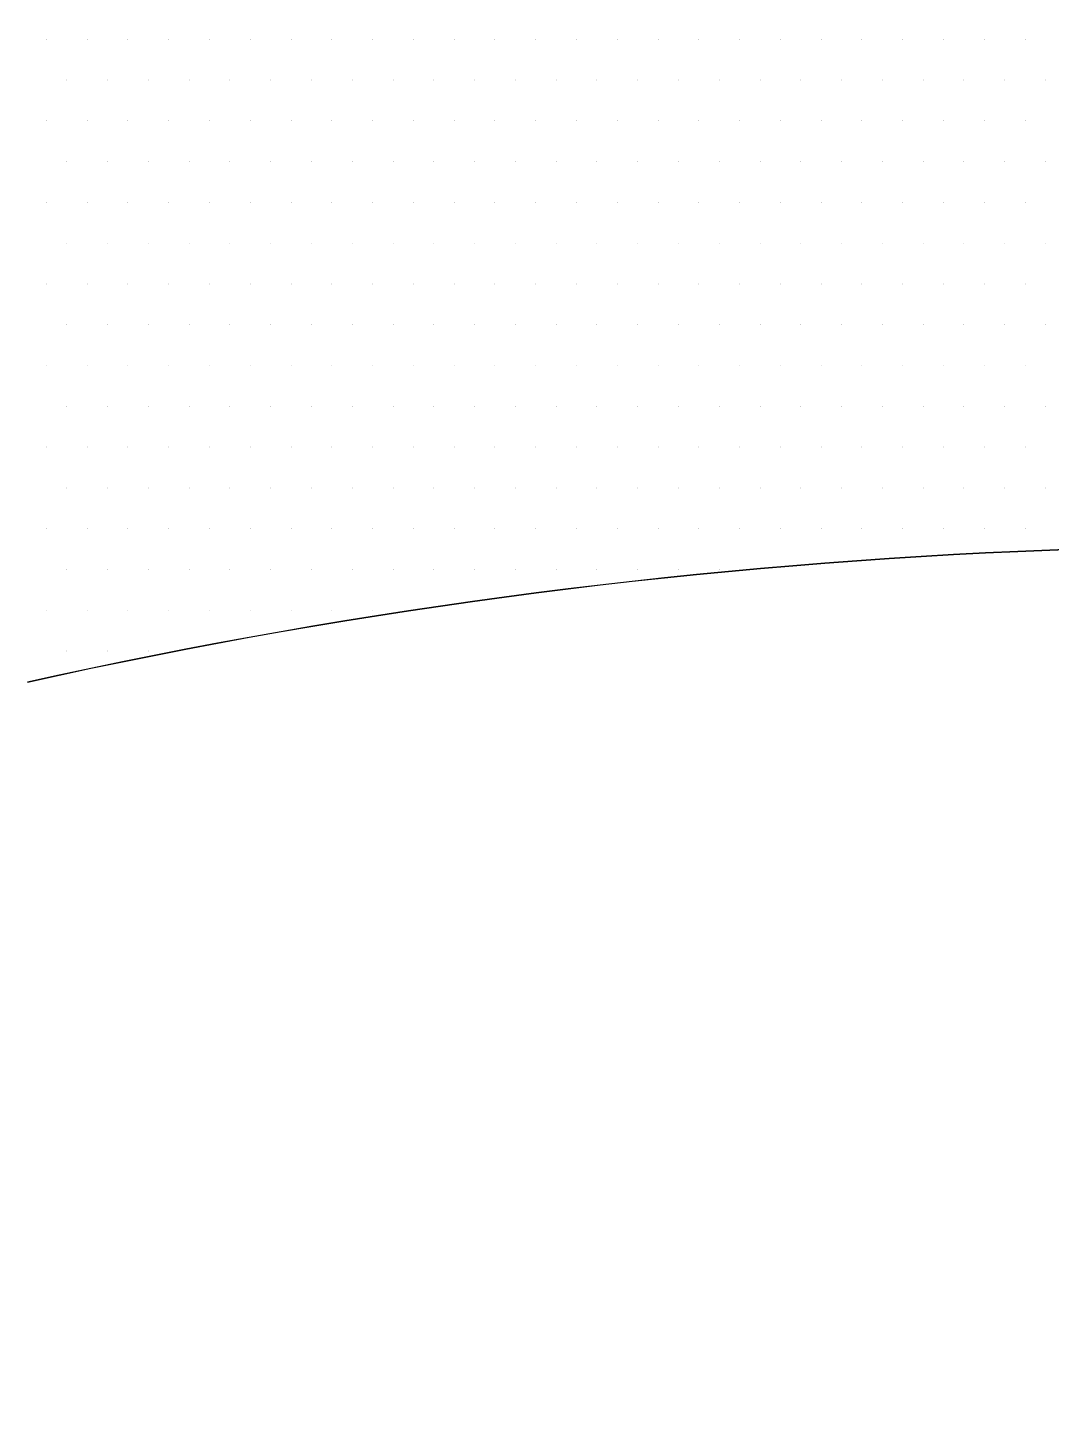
# Model space of a CAD drawing. Extents: x 820 to 5791, y 1495 to 5010.
# Drawn here: x 3488.309 to 3489.304, y 2076.328 to 2077.669 of the extents above; entities that cross this region are included whole.
import ezdxf

# ---------------------------------------------------------------- set-up
doc = ezdxf.new("R2010")
doc.units = 0
doc.header["$LTSCALE"] = 20
doc.layers.get('0').update_dxf_attribs({"linetype": 'CONTINUOUS', "lineweight": 15})
doc.layers.get('DEFPOINTS').update_dxf_attribs({"linetype": 'CONTINUOUS'})
doc.layers.add('_00_TT_PLASTER INTERIOR', color=60, linetype='CONTINUOUS', lineweight=0)
doc.layers.add('ölç', color=63, linetype='CONTINUOUS', lineweight=20)
doc.layers.add('dış ölçü', color=7, linetype='CONTINUOUS', lineweight=20, true_color=0x0d6787)
doc.styles.add('TRS', font='times.ttf', dxfattribs={"width": 0.8})
doc.dimstyles.new('dış ölçü', dxfattribs={"dimtxt": 12, "dimasz": 5, "dimexe": 5, "dimexo": 35, "dimgap": 5, "dimtad": 1, "dimdec": 0, "dimdsep": 46, "dimtxsty": 'TRS', "dimblk": 'DOT', "dimcen": 0, "dimdle": 0.1, "dimclrd": 256, "dimclre": 256, "dimclrt": 73, "dimadec": 0, "dimazin": 0, "dimtfac": 0.3, "dimtdec": 0, "dimtix": 1, "dimtmove": 2, "dimatfit": 3, "dimldrblk": 'DOT', "dimfxl": 1, "dimfxlon": 1, "dimtolj": 1, "dimarcsym": 0})

# ---------------------------------------------------------------- blocks, each defined once
blk = doc.blocks.new('_Dot')
at = {"layer": 'ölç', "color": 0, "lineweight": -2}
blk.add_line((-0.5, 0), (-1, 0), dxfattribs=at)
at = {"layer": 'ölç', "color": 0, "const_width": 0.5}
blk.add_lwpolyline([(-0.25, 0, 1), (0.25, 0, 1)], format="xyb", close=True, dxfattribs=at)
blk = doc.blocks.new('*D178')
at = {"layer": 'DEFPOINTS', "color": 0, "transparency": 16777216}
for p in [(3678.3798, 2110.7498), (3478.3798, 2110.0445), (3678.3798, 1809.2783)]:
    blk.add_point(p, dxfattribs=at)
at = {"layer": 'dış ölçü', "lineweight": -2, "transparency": 16777216}
for p, q in [((3478.3798, 1810.2783), (3478.3798, 1804.2783)), ((3678.3798, 1810.2783), (3678.3798, 1804.2783)), ((3483.3798, 1809.2783), (3673.3798, 1809.2783))]:
    blk.add_line(p, q, dxfattribs=at)
at = {"layer": 'dış ölçü', "lineweight": -2, "transparency": 16777216, "xscale": 5, "yscale": 5, "zscale": 5, "rotation": 180}
blk.add_blockref('_Dot', (3478.3798, 1809.2783), dxfattribs=at)
at = {"layer": 'dış ölçü', "lineweight": -2, "transparency": 16777216, "xscale": 5, "yscale": 5, "zscale": 5}
blk.add_blockref('_Dot', (3678.3798, 1809.2783), dxfattribs=at)
at = {"layer": 'dış ölçü', "color": 73, "transparency": 16777216, "insert": (3578.3798, 1820.3821), "char_height": 12, "attachment_point": 5, "style": 'TRS'}
blk.add_mtext('\\A1;200', dxfattribs=at)
blk = doc.blocks.new('*D180')
at = {"layer": 'DEFPOINTS', "color": 0, "transparency": 16777216}
for p in [(3700.9717, 2100.0445), (2054.2879, 2083.4408), (3700.9717, 1729.2783)]:
    blk.add_point(p, dxfattribs=at)
at = {"layer": 'dış ölçü', "lineweight": -2, "transparency": 16777216}
for p, q in [((2054.2879, 1730.2783), (2054.2879, 1724.2783)), ((3700.9717, 1730.2783), (3700.9717, 1724.2783)), ((2059.2879, 1729.2783), (3695.9717, 1729.2783))]:
    blk.add_line(p, q, dxfattribs=at)
at = {"layer": 'dış ölçü', "lineweight": -2, "transparency": 16777216, "xscale": 5, "yscale": 5, "zscale": 5, "rotation": 180}
blk.add_blockref('_Dot', (2054.2879, 1729.2783), dxfattribs=at)
at = {"layer": 'dış ölçü', "lineweight": -2, "transparency": 16777216, "xscale": 5, "yscale": 5, "zscale": 5}
blk.add_blockref('_Dot', (3700.9717, 1729.2783), dxfattribs=at)
at = {"layer": 'dış ölçü', "color": 73, "transparency": 16777216, "insert": (2877.6298, 1740.3994), "char_height": 12, "attachment_point": 5, "style": 'TRS'}
blk.add_mtext('\\A1;1647', dxfattribs=at)
blk = doc.blocks.new('HGJFG')
at = {"color": 9}
for p, q in [((-1676.2594, -3292.6927), (-1676.2594, -3292.6927)), ((-1676.2594, -3292.6929), (-1676.2594, -3292.6929)), ((-1676.2198, -3292.6927), (-1676.2198, -3292.6927)), ((-1676.2198, -3292.6929), (-1676.2198, -3292.6929)), ((-1676.1801, -3292.6927), (-1676.1801, -3292.6927)), ((-1676.1801, -3292.6929), (-1676.1801, -3292.6929)), ((-1676.1404, -3292.6927), (-1676.1404, -3292.6927)), ((-1676.1404, -3292.6929), (-1676.1404, -3292.6929)), ((-1676.1007, -3292.6927), (-1676.1007, -3292.6927)), ((-1676.1007, -3292.6929), (-1676.1007, -3292.6929)), ((-1676.061, -3292.6927), (-1676.061, -3292.6927)), ((-1676.061, -3292.6929), (-1676.061, -3292.6929)), ((-1676.0213, -3292.6927), (-1676.0213, -3292.6927)), ((-1676.0213, -3292.6929), (-1676.0213, -3292.6929)), ((-1675.9816, -3292.6927), (-1675.9816, -3292.6927)), ((-1675.9816, -3292.6929), (-1675.9816, -3292.6929)), ((-1675.9419, -3292.6927), (-1675.9419, -3292.6927)), ((-1675.9419, -3292.6929), (-1675.9419, -3292.6929)), ((-1675.9023, -3292.6927), (-1675.9023, -3292.6927)), ((-1675.9023, -3292.6929), (-1675.9023, -3292.6929)), ((-1675.8626, -3292.6927), (-1675.8626, -3292.6927)), ((-1675.8626, -3292.6929), (-1675.8626, -3292.6929)), ((-1675.8229, -3292.6927), (-1675.8229, -3292.6927)), ((-1675.8229, -3292.6929), (-1675.8229, -3292.6929)), ((-1675.7832, -3292.6927), (-1675.7832, -3292.6927)), ((-1675.7832, -3292.6929), (-1675.7832, -3292.6929)), ((-1675.7435, -3292.6927), (-1675.7435, -3292.6927)), ((-1675.7435, -3292.6929), (-1675.7435, -3292.6929)), ((-1675.7038, -3292.6927), (-1675.7038, -3292.6927)), ((-1675.7038, -3292.6929), (-1675.7038, -3292.6929)), ((-1675.6641, -3292.6927), (-1675.6641, -3292.6927)), ((-1675.6641, -3292.6929), (-1675.6641, -3292.6929)), ((-1675.6244, -3292.6927), (-1675.6244, -3292.6927)), ((-1675.6244, -3292.6929), (-1675.6244, -3292.6929)), ((-1675.5848, -3292.6927), (-1675.5848, -3292.6927)), ((-1675.5848, -3292.6929), (-1675.5848, -3292.6929)), ((-1675.5451, -3292.6927), (-1675.5451, -3292.6927)), ((-1675.5451, -3292.6929), (-1675.5451, -3292.6929)), ((-1675.5054, -3292.6927), (-1675.5054, -3292.6927)), ((-1675.5054, -3292.6929), (-1675.5054, -3292.6929)), ((-1675.4657, -3292.6927), (-1675.4657, -3292.6927)), ((-1675.4657, -3292.6929), (-1675.4657, -3292.6929)), ((-1675.426, -3292.6927), (-1675.426, -3292.6927)), ((-1675.426, -3292.6929), (-1675.426, -3292.6929)), ((-1675.3863, -3292.6927), (-1675.3863, -3292.6927)), ((-1675.3863, -3292.6929), (-1675.3863, -3292.6929)), ((-1675.3466, -3292.6927), (-1675.3466, -3292.6927)), ((-1675.3466, -3292.6929), (-1675.3466, -3292.6929)), ((-1675.3069, -3292.6927), (-1675.3069, -3292.6927)), ((-1675.3069, -3292.6929), (-1675.3069, -3292.6929)), ((-1676.2396, -3292.7324), (-1676.2396, -3292.7324)), ((-1676.2396, -3292.7326), (-1676.2396, -3292.7326)), ((-1676.1999, -3292.7324), (-1676.1999, -3292.7324)), ((-1676.1999, -3292.7326), (-1676.1999, -3292.7326)), ((-1676.1602, -3292.7324), (-1676.1602, -3292.7324)), ((-1676.1602, -3292.7326), (-1676.1602, -3292.7326)), ((-1676.1205, -3292.7324), (-1676.1205, -3292.7324)), ((-1676.1205, -3292.7326), (-1676.1205, -3292.7326)), ((-1676.0809, -3292.7324), (-1676.0809, -3292.7324)), ((-1676.0809, -3292.7326), (-1676.0809, -3292.7326)), ((-1676.0412, -3292.7324), (-1676.0412, -3292.7324)), ((-1676.0412, -3292.7326), (-1676.0412, -3292.7326)), ((-1676.0015, -3292.7324), (-1676.0015, -3292.7324)), ((-1676.0015, -3292.7326), (-1676.0015, -3292.7326)), ((-1675.9618, -3292.7324), (-1675.9618, -3292.7324)), ((-1675.9618, -3292.7326), (-1675.9618, -3292.7326)), ((-1675.9221, -3292.7324), (-1675.9221, -3292.7324)), ((-1675.9221, -3292.7326), (-1675.9221, -3292.7326)), ((-1675.8824, -3292.7324), (-1675.8824, -3292.7324)), ((-1675.8824, -3292.7326), (-1675.8824, -3292.7326)), ((-1675.8427, -3292.7324), (-1675.8427, -3292.7324)), ((-1675.8427, -3292.7326), (-1675.8427, -3292.7326)), ((-1675.803, -3292.7324), (-1675.803, -3292.7324)), ((-1675.803, -3292.7326), (-1675.803, -3292.7326)), ((-1675.7634, -3292.7324), (-1675.7634, -3292.7324)), ((-1675.7634, -3292.7326), (-1675.7634, -3292.7326)), ((-1675.7237, -3292.7324), (-1675.7237, -3292.7324)), ((-1675.7237, -3292.7326), (-1675.7237, -3292.7326)), ((-1675.684, -3292.7324), (-1675.684, -3292.7324)), ((-1675.684, -3292.7326), (-1675.684, -3292.7326)), ((-1675.6443, -3292.7324), (-1675.6443, -3292.7324)), ((-1675.6443, -3292.7326), (-1675.6443, -3292.7326)), ((-1675.6046, -3292.7324), (-1675.6046, -3292.7324)), ((-1675.6046, -3292.7326), (-1675.6046, -3292.7326)), ((-1675.5649, -3292.7324), (-1675.5649, -3292.7324)), ((-1675.5649, -3292.7326), (-1675.5649, -3292.7326)), ((-1675.5252, -3292.7324), (-1675.5252, -3292.7324)), ((-1675.5252, -3292.7326), (-1675.5252, -3292.7326)), ((-1675.4855, -3292.7324), (-1675.4855, -3292.7324)), ((-1675.4855, -3292.7326), (-1675.4855, -3292.7326)), ((-1675.4459, -3292.7324), (-1675.4459, -3292.7324)), ((-1675.4459, -3292.7326), (-1675.4459, -3292.7326)), ((-1675.4062, -3292.7324), (-1675.4062, -3292.7324)), ((-1675.4062, -3292.7326), (-1675.4062, -3292.7326)), ((-1675.3665, -3292.7324), (-1675.3665, -3292.7324)), ((-1675.3665, -3292.7326), (-1675.3665, -3292.7326)), ((-1675.3268, -3292.7324), (-1675.3268, -3292.7324)), ((-1675.3268, -3292.7326), (-1675.3268, -3292.7326)), ((-1675.2871, -3292.7324), (-1675.2871, -3292.7324)), ((-1675.2871, -3292.7326), (-1675.2871, -3292.7326)), ((-1676.2594, -3292.772), (-1676.2594, -3292.772)), ((-1676.2594, -3292.7723), (-1676.2594, -3292.7723)), ((-1676.2198, -3292.772), (-1676.2198, -3292.772)), ((-1676.2198, -3292.7723), (-1676.2198, -3292.7723)), ((-1676.1801, -3292.772), (-1676.1801, -3292.772)), ((-1676.1801, -3292.7723), (-1676.1801, -3292.7723)), ((-1676.1404, -3292.772), (-1676.1404, -3292.772)), ((-1676.1404, -3292.7723), (-1676.1404, -3292.7723)), ((-1676.1007, -3292.772), (-1676.1007, -3292.772)), ((-1676.1007, -3292.7723), (-1676.1007, -3292.7723)), ((-1676.061, -3292.772), (-1676.061, -3292.772)), ((-1676.061, -3292.7723), (-1676.061, -3292.7723)), ((-1676.0213, -3292.772), (-1676.0213, -3292.772)), ((-1676.0213, -3292.7723), (-1676.0213, -3292.7723)), ((-1675.9816, -3292.772), (-1675.9816, -3292.772)), ((-1675.9816, -3292.7723), (-1675.9816, -3292.7723)), ((-1675.9419, -3292.772), (-1675.9419, -3292.772)), ((-1675.9419, -3292.7723), (-1675.9419, -3292.7723)), ((-1675.9023, -3292.772), (-1675.9023, -3292.772)), ((-1675.9023, -3292.7723), (-1675.9023, -3292.7723)), ((-1675.8626, -3292.772), (-1675.8626, -3292.772)), ((-1675.8626, -3292.7723), (-1675.8626, -3292.7723)), ((-1675.8229, -3292.772), (-1675.8229, -3292.772)), ((-1675.8229, -3292.7723), (-1675.8229, -3292.7723)), ((-1675.7832, -3292.772), (-1675.7832, -3292.772)), ((-1675.7832, -3292.7723), (-1675.7832, -3292.7723)), ((-1675.7435, -3292.772), (-1675.7435, -3292.772)), ((-1675.7435, -3292.7723), (-1675.7435, -3292.7723)), ((-1675.7038, -3292.772), (-1675.7038, -3292.772)), ((-1675.7038, -3292.7723), (-1675.7038, -3292.7723)), ((-1675.6641, -3292.772), (-1675.6641, -3292.772)), ((-1675.6641, -3292.7723), (-1675.6641, -3292.7723)), ((-1675.6244, -3292.772), (-1675.6244, -3292.772)), ((-1675.6244, -3292.7723), (-1675.6244, -3292.7723)), ((-1675.5848, -3292.772), (-1675.5848, -3292.772)), ((-1675.5848, -3292.7723), (-1675.5848, -3292.7723)), ((-1675.5451, -3292.772), (-1675.5451, -3292.772)), ((-1675.5451, -3292.7723), (-1675.5451, -3292.7723)), ((-1675.5054, -3292.772), (-1675.5054, -3292.772)), ((-1675.5054, -3292.7723), (-1675.5054, -3292.7723)), ((-1675.4657, -3292.772), (-1675.4657, -3292.772)), ((-1675.4657, -3292.7723), (-1675.4657, -3292.7723)), ((-1675.426, -3292.772), (-1675.426, -3292.772)), ((-1675.426, -3292.7723), (-1675.426, -3292.7723)), ((-1675.3863, -3292.772), (-1675.3863, -3292.772)), ((-1675.3863, -3292.7723), (-1675.3863, -3292.7723)), ((-1675.3466, -3292.772), (-1675.3466, -3292.772)), ((-1675.3466, -3292.7723), (-1675.3466, -3292.7723)), ((-1675.3069, -3292.772), (-1675.3069, -3292.772)), ((-1675.3069, -3292.7723), (-1675.3069, -3292.7723)), ((-1676.2396, -3292.8117), (-1676.2396, -3292.8117)), ((-1676.2396, -3292.812), (-1676.2396, -3292.812)), ((-1676.1999, -3292.8117), (-1676.1999, -3292.8117)), ((-1676.1999, -3292.812), (-1676.1999, -3292.812)), ((-1676.1602, -3292.8117), (-1676.1602, -3292.8117)), ((-1676.1602, -3292.812), (-1676.1602, -3292.812)), ((-1676.1205, -3292.8117), (-1676.1205, -3292.8117)), ((-1676.1205, -3292.812), (-1676.1205, -3292.812)), ((-1676.0809, -3292.8117), (-1676.0809, -3292.8117)), ((-1676.0809, -3292.812), (-1676.0809, -3292.812)), ((-1676.0412, -3292.8117), (-1676.0412, -3292.8117)), ((-1676.0412, -3292.812), (-1676.0412, -3292.812)), ((-1676.0015, -3292.8117), (-1676.0015, -3292.8117)), ((-1676.0015, -3292.812), (-1676.0015, -3292.812)), ((-1675.9618, -3292.8117), (-1675.9618, -3292.8117)), ((-1675.9618, -3292.812), (-1675.9618, -3292.812)), ((-1675.9221, -3292.8117), (-1675.9221, -3292.8117)), ((-1675.9221, -3292.812), (-1675.9221, -3292.812)), ((-1675.8824, -3292.8117), (-1675.8824, -3292.8117)), ((-1675.8824, -3292.812), (-1675.8824, -3292.812)), ((-1675.8427, -3292.8117), (-1675.8427, -3292.8117)), ((-1675.8427, -3292.812), (-1675.8427, -3292.812)), ((-1675.803, -3292.8117), (-1675.803, -3292.8117)), ((-1675.803, -3292.812), (-1675.803, -3292.812)), ((-1675.7634, -3292.8117), (-1675.7634, -3292.8117)), ((-1675.7634, -3292.812), (-1675.7634, -3292.812)), ((-1675.7237, -3292.8117), (-1675.7237, -3292.8117)), ((-1675.7237, -3292.812), (-1675.7237, -3292.812)), ((-1675.684, -3292.8117), (-1675.684, -3292.8117)), ((-1675.684, -3292.812), (-1675.684, -3292.812)), ((-1675.6443, -3292.8117), (-1675.6443, -3292.8117)), ((-1675.6443, -3292.812), (-1675.6443, -3292.812)), ((-1675.6046, -3292.8117), (-1675.6046, -3292.8117)), ((-1675.6046, -3292.812), (-1675.6046, -3292.812)), ((-1675.5649, -3292.8117), (-1675.5649, -3292.8117)), ((-1675.5649, -3292.812), (-1675.5649, -3292.812)), ((-1675.5252, -3292.8117), (-1675.5252, -3292.8117)), ((-1675.5252, -3292.812), (-1675.5252, -3292.812)), ((-1675.4855, -3292.8117), (-1675.4855, -3292.8117)), ((-1675.4855, -3292.812), (-1675.4855, -3292.812)), ((-1675.4459, -3292.8117), (-1675.4459, -3292.8117)), ((-1675.4459, -3292.812), (-1675.4459, -3292.812)), ((-1675.4062, -3292.8117), (-1675.4062, -3292.8117)), ((-1675.4062, -3292.812), (-1675.4062, -3292.812)), ((-1675.3665, -3292.8117), (-1675.3665, -3292.8117)), ((-1675.3665, -3292.812), (-1675.3665, -3292.812)), ((-1675.3268, -3292.8117), (-1675.3268, -3292.8117)), ((-1675.3268, -3292.812), (-1675.3268, -3292.812)), ((-1675.2871, -3292.8117), (-1675.2871, -3292.8117)), ((-1675.2871, -3292.812), (-1675.2871, -3292.812)), ((-1676.2594, -3292.8514), (-1676.2594, -3292.8514)), ((-1676.2594, -3292.8516), (-1676.2594, -3292.8516)), ((-1676.2198, -3292.8514), (-1676.2198, -3292.8514)), ((-1676.2198, -3292.8516), (-1676.2198, -3292.8516)), ((-1676.1801, -3292.8514), (-1676.1801, -3292.8514)), ((-1676.1801, -3292.8516), (-1676.1801, -3292.8516)), ((-1676.1404, -3292.8514), (-1676.1404, -3292.8514)), ((-1676.1404, -3292.8516), (-1676.1404, -3292.8516)), ((-1676.1007, -3292.8514), (-1676.1007, -3292.8514)), ((-1676.1007, -3292.8516), (-1676.1007, -3292.8516)), ((-1676.061, -3292.8514), (-1676.061, -3292.8514)), ((-1676.061, -3292.8516), (-1676.061, -3292.8516)), ((-1676.0213, -3292.8514), (-1676.0213, -3292.8514)), ((-1676.0213, -3292.8516), (-1676.0213, -3292.8516)), ((-1675.9816, -3292.8514), (-1675.9816, -3292.8514)), ((-1675.9816, -3292.8516), (-1675.9816, -3292.8516)), ((-1675.9419, -3292.8514), (-1675.9419, -3292.8514)), ((-1675.9419, -3292.8516), (-1675.9419, -3292.8516)), ((-1675.9023, -3292.8514), (-1675.9023, -3292.8514)), ((-1675.9023, -3292.8516), (-1675.9023, -3292.8516)), ((-1675.8626, -3292.8514), (-1675.8626, -3292.8514)), ((-1675.8626, -3292.8516), (-1675.8626, -3292.8516)), ((-1675.8229, -3292.8514), (-1675.8229, -3292.8514)), ((-1675.8229, -3292.8516), (-1675.8229, -3292.8516)), ((-1675.7832, -3292.8514), (-1675.7832, -3292.8514)), ((-1675.7832, -3292.8516), (-1675.7832, -3292.8516)), ((-1675.7435, -3292.8514), (-1675.7435, -3292.8514)), ((-1675.7435, -3292.8516), (-1675.7435, -3292.8516)), ((-1675.7038, -3292.8514), (-1675.7038, -3292.8514)), ((-1675.7038, -3292.8516), (-1675.7038, -3292.8516)), ((-1675.6641, -3292.8514), (-1675.6641, -3292.8514)), ((-1675.6641, -3292.8516), (-1675.6641, -3292.8516)), ((-1675.6244, -3292.8514), (-1675.6244, -3292.8514)), ((-1675.6244, -3292.8516), (-1675.6244, -3292.8516)), ((-1675.5848, -3292.8514), (-1675.5848, -3292.8514)), ((-1675.5848, -3292.8516), (-1675.5848, -3292.8516)), ((-1675.5451, -3292.8514), (-1675.5451, -3292.8514)), ((-1675.5451, -3292.8516), (-1675.5451, -3292.8516)), ((-1675.5054, -3292.8514), (-1675.5054, -3292.8514)), ((-1675.5054, -3292.8516), (-1675.5054, -3292.8516)), ((-1675.4657, -3292.8514), (-1675.4657, -3292.8514)), ((-1675.4657, -3292.8516), (-1675.4657, -3292.8516)), ((-1675.426, -3292.8514), (-1675.426, -3292.8514)), ((-1675.426, -3292.8516), (-1675.426, -3292.8516)), ((-1675.3863, -3292.8514), (-1675.3863, -3292.8514)), ((-1675.3863, -3292.8516), (-1675.3863, -3292.8516)), ((-1675.3466, -3292.8514), (-1675.3466, -3292.8514)), ((-1675.3466, -3292.8516), (-1675.3466, -3292.8516)), ((-1675.3069, -3292.8514), (-1675.3069, -3292.8514)), ((-1675.3069, -3292.8516), (-1675.3069, -3292.8516)), ((-1676.2396, -3292.8911), (-1676.2396, -3292.8911)), ((-1676.2396, -3292.8913), (-1676.2396, -3292.8913)), ((-1676.1999, -3292.8911), (-1676.1999, -3292.8911)), ((-1676.1999, -3292.8913), (-1676.1999, -3292.8913)), ((-1676.1602, -3292.8911), (-1676.1602, -3292.8911)), ((-1676.1602, -3292.8913), (-1676.1602, -3292.8913)), ((-1676.1205, -3292.8911), (-1676.1205, -3292.8911)), ((-1676.1205, -3292.8913), (-1676.1205, -3292.8913)), ((-1676.0809, -3292.8911), (-1676.0809, -3292.8911)), ((-1676.0809, -3292.8913), (-1676.0809, -3292.8913)), ((-1676.0412, -3292.8911), (-1676.0412, -3292.8911)), ((-1676.0412, -3292.8913), (-1676.0412, -3292.8913)), ((-1676.0015, -3292.8911), (-1676.0015, -3292.8911)), ((-1676.0015, -3292.8913), (-1676.0015, -3292.8913)), ((-1675.9618, -3292.8911), (-1675.9618, -3292.8911)), ((-1675.9618, -3292.8913), (-1675.9618, -3292.8913)), ((-1675.9221, -3292.8911), (-1675.9221, -3292.8911)), ((-1675.9221, -3292.8913), (-1675.9221, -3292.8913)), ((-1675.8824, -3292.8911), (-1675.8824, -3292.8911)), ((-1675.8824, -3292.8913), (-1675.8824, -3292.8913)), ((-1675.8427, -3292.8911), (-1675.8427, -3292.8911)), ((-1675.8427, -3292.8913), (-1675.8427, -3292.8913)), ((-1675.803, -3292.8911), (-1675.803, -3292.8911)), ((-1675.803, -3292.8913), (-1675.803, -3292.8913)), ((-1675.7634, -3292.8911), (-1675.7634, -3292.8911)), ((-1675.7634, -3292.8913), (-1675.7634, -3292.8913)), ((-1675.7237, -3292.8911), (-1675.7237, -3292.8911)), ((-1675.7237, -3292.8913), (-1675.7237, -3292.8913)), ((-1675.684, -3292.8911), (-1675.684, -3292.8911)), ((-1675.684, -3292.8913), (-1675.684, -3292.8913)), ((-1675.6443, -3292.8911), (-1675.6443, -3292.8911)), ((-1675.6443, -3292.8913), (-1675.6443, -3292.8913)), ((-1675.6046, -3292.8911), (-1675.6046, -3292.8911)), ((-1675.6046, -3292.8913), (-1675.6046, -3292.8913)), ((-1675.5649, -3292.8911), (-1675.5649, -3292.8911)), ((-1675.5649, -3292.8913), (-1675.5649, -3292.8913)), ((-1675.5252, -3292.8911), (-1675.5252, -3292.8911)), ((-1675.5252, -3292.8913), (-1675.5252, -3292.8913)), ((-1675.4855, -3292.8911), (-1675.4855, -3292.8911)), ((-1675.4855, -3292.8913), (-1675.4855, -3292.8913)), ((-1675.4459, -3292.8911), (-1675.4459, -3292.8911)), ((-1675.4459, -3292.8913), (-1675.4459, -3292.8913)), ((-1675.4062, -3292.8911), (-1675.4062, -3292.8911)), ((-1675.4062, -3292.8913), (-1675.4062, -3292.8913)), ((-1675.3665, -3292.8911), (-1675.3665, -3292.8911)), ((-1675.3665, -3292.8913), (-1675.3665, -3292.8913)), ((-1675.3268, -3292.8911), (-1675.3268, -3292.8911)), ((-1675.3268, -3292.8913), (-1675.3268, -3292.8913)), ((-1675.2871, -3292.8911), (-1675.2871, -3292.8911)), ((-1675.2871, -3292.8913), (-1675.2871, -3292.8913)), ((-1676.2594, -3292.9308), (-1676.2594, -3292.9308)), ((-1676.2594, -3292.931), (-1676.2594, -3292.931)), ((-1676.2198, -3292.9308), (-1676.2198, -3292.9308)), ((-1676.2198, -3292.931), (-1676.2198, -3292.931)), ((-1676.1801, -3292.9308), (-1676.1801, -3292.9308)), ((-1676.1801, -3292.931), (-1676.1801, -3292.931)), ((-1676.1404, -3292.9308), (-1676.1404, -3292.9308)), ((-1676.1404, -3292.931), (-1676.1404, -3292.931)), ((-1676.1007, -3292.9308), (-1676.1007, -3292.9308)), ((-1676.1007, -3292.931), (-1676.1007, -3292.931)), ((-1676.061, -3292.9308), (-1676.061, -3292.9308)), ((-1676.061, -3292.931), (-1676.061, -3292.931)), ((-1676.0213, -3292.9308), (-1676.0213, -3292.9308)), ((-1676.0213, -3292.931), (-1676.0213, -3292.931)), ((-1675.9816, -3292.9308), (-1675.9816, -3292.9308)), ((-1675.9816, -3292.931), (-1675.9816, -3292.931)), ((-1675.9419, -3292.9308), (-1675.9419, -3292.9308)), ((-1675.9419, -3292.931), (-1675.9419, -3292.931)), ((-1675.9023, -3292.9308), (-1675.9023, -3292.9308)), ((-1675.9023, -3292.931), (-1675.9023, -3292.931)), ((-1675.8626, -3292.9308), (-1675.8626, -3292.9308)), ((-1675.8626, -3292.931), (-1675.8626, -3292.931)), ((-1675.8229, -3292.9308), (-1675.8229, -3292.9308)), ((-1675.8229, -3292.931), (-1675.8229, -3292.931)), ((-1675.7832, -3292.9308), (-1675.7832, -3292.9308)), ((-1675.7832, -3292.931), (-1675.7832, -3292.931)), ((-1675.7435, -3292.9308), (-1675.7435, -3292.9308)), ((-1675.7435, -3292.931), (-1675.7435, -3292.931)), ((-1675.7038, -3292.9308), (-1675.7038, -3292.9308)), ((-1675.7038, -3292.931), (-1675.7038, -3292.931)), ((-1675.6641, -3292.9308), (-1675.6641, -3292.9308)), ((-1675.6641, -3292.931), (-1675.6641, -3292.931)), ((-1675.6244, -3292.9308), (-1675.6244, -3292.9308)), ((-1675.6244, -3292.931), (-1675.6244, -3292.931)), ((-1675.5848, -3292.9308), (-1675.5848, -3292.9308)), ((-1675.5848, -3292.931), (-1675.5848, -3292.931)), ((-1675.5451, -3292.9308), (-1675.5451, -3292.9308)), ((-1675.5451, -3292.931), (-1675.5451, -3292.931)), ((-1675.5054, -3292.9308), (-1675.5054, -3292.9308)), ((-1675.5054, -3292.931), (-1675.5054, -3292.931)), ((-1675.4657, -3292.9308), (-1675.4657, -3292.9308)), ((-1675.4657, -3292.931), (-1675.4657, -3292.931)), ((-1675.426, -3292.9308), (-1675.426, -3292.9308)), ((-1675.426, -3292.931), (-1675.426, -3292.931)), ((-1675.3863, -3292.9308), (-1675.3863, -3292.9308)), ((-1675.3863, -3292.931), (-1675.3863, -3292.931)), ((-1675.3466, -3292.9308), (-1675.3466, -3292.9308)), ((-1675.3466, -3292.931), (-1675.3466, -3292.931)), ((-1675.3069, -3292.9308), (-1675.3069, -3292.9308)), ((-1675.3069, -3292.931), (-1675.3069, -3292.931)), ((-1676.2396, -3292.9705), (-1676.2396, -3292.9705)), ((-1676.2396, -3292.9707), (-1676.2396, -3292.9707)), ((-1676.1999, -3292.9705), (-1676.1999, -3292.9705)), ((-1676.1999, -3292.9707), (-1676.1999, -3292.9707)), ((-1676.1602, -3292.9705), (-1676.1602, -3292.9705)), ((-1676.1602, -3292.9707), (-1676.1602, -3292.9707)), ((-1676.1205, -3292.9705), (-1676.1205, -3292.9705)), ((-1676.1205, -3292.9707), (-1676.1205, -3292.9707)), ((-1676.0809, -3292.9705), (-1676.0809, -3292.9705)), ((-1676.0809, -3292.9707), (-1676.0809, -3292.9707)), ((-1676.0412, -3292.9705), (-1676.0412, -3292.9705)), ((-1676.0412, -3292.9707), (-1676.0412, -3292.9707)), ((-1676.0015, -3292.9705), (-1676.0015, -3292.9705)), ((-1676.0015, -3292.9707), (-1676.0015, -3292.9707)), ((-1675.9618, -3292.9705), (-1675.9618, -3292.9705)), ((-1675.9618, -3292.9707), (-1675.9618, -3292.9707)), ((-1675.9221, -3292.9705), (-1675.9221, -3292.9705)), ((-1675.9221, -3292.9707), (-1675.9221, -3292.9707)), ((-1675.8824, -3292.9705), (-1675.8824, -3292.9705)), ((-1675.8824, -3292.9707), (-1675.8824, -3292.9707)), ((-1675.8427, -3292.9705), (-1675.8427, -3292.9705)), ((-1675.8427, -3292.9707), (-1675.8427, -3292.9707)), ((-1675.803, -3292.9705), (-1675.803, -3292.9705)), ((-1675.803, -3292.9707), (-1675.803, -3292.9707)), ((-1675.7634, -3292.9705), (-1675.7634, -3292.9705)), ((-1675.7634, -3292.9707), (-1675.7634, -3292.9707)), ((-1675.7237, -3292.9705), (-1675.7237, -3292.9705)), ((-1675.7237, -3292.9707), (-1675.7237, -3292.9707)), ((-1675.684, -3292.9705), (-1675.684, -3292.9705)), ((-1675.684, -3292.9707), (-1675.684, -3292.9707)), ((-1675.6443, -3292.9705), (-1675.6443, -3292.9705)), ((-1675.6443, -3292.9707), (-1675.6443, -3292.9707)), ((-1675.6046, -3292.9705), (-1675.6046, -3292.9705)), ((-1675.6046, -3292.9707), (-1675.6046, -3292.9707)), ((-1675.5649, -3292.9705), (-1675.5649, -3292.9705)), ((-1675.5649, -3292.9707), (-1675.5649, -3292.9707)), ((-1675.5252, -3292.9705), (-1675.5252, -3292.9705)), ((-1675.5252, -3292.9707), (-1675.5252, -3292.9707)), ((-1675.4855, -3292.9705), (-1675.4855, -3292.9705)), ((-1675.4855, -3292.9707), (-1675.4855, -3292.9707)), ((-1675.4459, -3292.9705), (-1675.4459, -3292.9705)), ((-1675.4459, -3292.9707), (-1675.4459, -3292.9707)), ((-1675.4062, -3292.9705), (-1675.4062, -3292.9705)), ((-1675.4062, -3292.9707), (-1675.4062, -3292.9707)), ((-1675.3665, -3292.9705), (-1675.3665, -3292.9705)), ((-1675.3665, -3292.9707), (-1675.3665, -3292.9707)), ((-1675.3268, -3292.9705), (-1675.3268, -3292.9705)), ((-1675.3268, -3292.9707), (-1675.3268, -3292.9707)), ((-1675.2871, -3292.9705), (-1675.2871, -3292.9705)), ((-1675.2871, -3292.9707), (-1675.2871, -3292.9707)), ((-1676.2594, -3293.0102), (-1676.2594, -3293.0102)), ((-1676.2594, -3293.0104), (-1676.2594, -3293.0104)), ((-1676.2198, -3293.0102), (-1676.2198, -3293.0102)), ((-1676.2198, -3293.0104), (-1676.2198, -3293.0104)), ((-1676.1801, -3293.0102), (-1676.1801, -3293.0102)), ((-1676.1801, -3293.0104), (-1676.1801, -3293.0104)), ((-1676.1404, -3293.0102), (-1676.1404, -3293.0102)), ((-1676.1404, -3293.0104), (-1676.1404, -3293.0104)), ((-1676.1007, -3293.0102), (-1676.1007, -3293.0102)), ((-1676.1007, -3293.0104), (-1676.1007, -3293.0104)), ((-1676.061, -3293.0102), (-1676.061, -3293.0102)), ((-1676.061, -3293.0104), (-1676.061, -3293.0104)), ((-1676.0213, -3293.0102), (-1676.0213, -3293.0102)), ((-1676.0213, -3293.0104), (-1676.0213, -3293.0104)), ((-1675.9816, -3293.0102), (-1675.9816, -3293.0102)), ((-1675.9816, -3293.0104), (-1675.9816, -3293.0104)), ((-1675.9419, -3293.0102), (-1675.9419, -3293.0102)), ((-1675.9419, -3293.0104), (-1675.9419, -3293.0104)), ((-1675.9023, -3293.0102), (-1675.9023, -3293.0102)), ((-1675.9023, -3293.0104), (-1675.9023, -3293.0104)), ((-1675.8626, -3293.0102), (-1675.8626, -3293.0102)), ((-1675.8626, -3293.0104), (-1675.8626, -3293.0104)), ((-1675.8229, -3293.0102), (-1675.8229, -3293.0102)), ((-1675.8229, -3293.0104), (-1675.8229, -3293.0104)), ((-1675.7832, -3293.0102), (-1675.7832, -3293.0102)), ((-1675.7832, -3293.0104), (-1675.7832, -3293.0104)), ((-1675.7435, -3293.0102), (-1675.7435, -3293.0102)), ((-1675.7435, -3293.0104), (-1675.7435, -3293.0104)), ((-1675.7038, -3293.0102), (-1675.7038, -3293.0102)), ((-1675.7038, -3293.0104), (-1675.7038, -3293.0104)), ((-1675.6641, -3293.0102), (-1675.6641, -3293.0102)), ((-1675.6641, -3293.0104), (-1675.6641, -3293.0104)), ((-1675.6244, -3293.0102), (-1675.6244, -3293.0102)), ((-1675.6244, -3293.0104), (-1675.6244, -3293.0104)), ((-1675.5848, -3293.0102), (-1675.5848, -3293.0102)), ((-1675.5848, -3293.0104), (-1675.5848, -3293.0104)), ((-1675.5451, -3293.0102), (-1675.5451, -3293.0102)), ((-1675.5451, -3293.0104), (-1675.5451, -3293.0104)), ((-1675.5054, -3293.0102), (-1675.5054, -3293.0102)), ((-1675.5054, -3293.0104), (-1675.5054, -3293.0104)), ((-1675.4657, -3293.0102), (-1675.4657, -3293.0102)), ((-1675.4657, -3293.0104), (-1675.4657, -3293.0104)), ((-1675.426, -3293.0102), (-1675.426, -3293.0102)), ((-1675.426, -3293.0104), (-1675.426, -3293.0104)), ((-1675.3863, -3293.0102), (-1675.3863, -3293.0102)), ((-1675.3863, -3293.0104), (-1675.3863, -3293.0104)), ((-1675.3466, -3293.0102), (-1675.3466, -3293.0102)), ((-1675.3466, -3293.0104), (-1675.3466, -3293.0104)), ((-1675.3069, -3293.0102), (-1675.3069, -3293.0102)), ((-1675.3069, -3293.0104), (-1675.3069, -3293.0104)), ((-1676.2396, -3293.0499), (-1676.2396, -3293.0499)), ((-1676.2396, -3293.0501), (-1676.2396, -3293.0501)), ((-1676.1999, -3293.0499), (-1676.1999, -3293.0499)), ((-1676.1999, -3293.0501), (-1676.1999, -3293.0501)), ((-1676.1602, -3293.0499), (-1676.1602, -3293.0499)), ((-1676.1602, -3293.0501), (-1676.1602, -3293.0501)), ((-1676.1205, -3293.0499), (-1676.1205, -3293.0499)), ((-1676.1205, -3293.0501), (-1676.1205, -3293.0501)), ((-1676.0809, -3293.0499), (-1676.0809, -3293.0499)), ((-1676.0809, -3293.0501), (-1676.0809, -3293.0501)), ((-1676.0412, -3293.0499), (-1676.0412, -3293.0499)), ((-1676.0412, -3293.0501), (-1676.0412, -3293.0501)), ((-1676.0015, -3293.0499), (-1676.0015, -3293.0499)), ((-1676.0015, -3293.0501), (-1676.0015, -3293.0501)), ((-1675.9618, -3293.0499), (-1675.9618, -3293.0499)), ((-1675.9618, -3293.0501), (-1675.9618, -3293.0501)), ((-1675.9221, -3293.0499), (-1675.9221, -3293.0499)), ((-1675.9221, -3293.0501), (-1675.9221, -3293.0501)), ((-1675.8824, -3293.0499), (-1675.8824, -3293.0499)), ((-1675.8824, -3293.0501), (-1675.8824, -3293.0501)), ((-1675.8427, -3293.0499), (-1675.8427, -3293.0499)), ((-1675.8427, -3293.0501), (-1675.8427, -3293.0501)), ((-1675.803, -3293.0499), (-1675.803, -3293.0499)), ((-1675.803, -3293.0501), (-1675.803, -3293.0501)), ((-1675.7634, -3293.0499), (-1675.7634, -3293.0499)), ((-1675.7634, -3293.0501), (-1675.7634, -3293.0501)), ((-1675.7237, -3293.0499), (-1675.7237, -3293.0499)), ((-1675.7237, -3293.0501), (-1675.7237, -3293.0501)), ((-1675.684, -3293.0499), (-1675.684, -3293.0499)), ((-1675.684, -3293.0501), (-1675.684, -3293.0501)), ((-1675.6443, -3293.0499), (-1675.6443, -3293.0499)), ((-1675.6443, -3293.0501), (-1675.6443, -3293.0501)), ((-1675.6046, -3293.0499), (-1675.6046, -3293.0499)), ((-1675.6046, -3293.0501), (-1675.6046, -3293.0501)), ((-1675.5649, -3293.0499), (-1675.5649, -3293.0499)), ((-1675.5649, -3293.0501), (-1675.5649, -3293.0501)), ((-1675.5252, -3293.0499), (-1675.5252, -3293.0499)), ((-1675.5252, -3293.0501), (-1675.5252, -3293.0501)), ((-1675.4855, -3293.0499), (-1675.4855, -3293.0499)), ((-1675.4855, -3293.0501), (-1675.4855, -3293.0501)), ((-1675.4459, -3293.0499), (-1675.4459, -3293.0499)), ((-1675.4459, -3293.0501), (-1675.4459, -3293.0501)), ((-1675.4062, -3293.0499), (-1675.4062, -3293.0499)), ((-1675.4062, -3293.0501), (-1675.4062, -3293.0501)), ((-1675.3665, -3293.0499), (-1675.3665, -3293.0499)), ((-1675.3665, -3293.0501), (-1675.3665, -3293.0501)), ((-1675.3268, -3293.0499), (-1675.3268, -3293.0499)), ((-1675.3268, -3293.0501), (-1675.3268, -3293.0501)), ((-1675.2871, -3293.0499), (-1675.2871, -3293.0499)), ((-1675.2871, -3293.0501), (-1675.2871, -3293.0501)), ((-1676.2594, -3293.0895), (-1676.2594, -3293.0895)), ((-1676.2594, -3293.0898), (-1676.2594, -3293.0898)), ((-1676.2198, -3293.0895), (-1676.2198, -3293.0895)), ((-1676.2198, -3293.0898), (-1676.2198, -3293.0898)), ((-1676.1801, -3293.0895), (-1676.1801, -3293.0895)), ((-1676.1801, -3293.0898), (-1676.1801, -3293.0898)), ((-1676.1404, -3293.0895), (-1676.1404, -3293.0895)), ((-1676.1404, -3293.0898), (-1676.1404, -3293.0898)), ((-1676.1007, -3293.0895), (-1676.1007, -3293.0895)), ((-1676.1007, -3293.0898), (-1676.1007, -3293.0898)), ((-1676.061, -3293.0895), (-1676.061, -3293.0895)), ((-1676.061, -3293.0898), (-1676.061, -3293.0898)), ((-1676.0213, -3293.0895), (-1676.0213, -3293.0895)), ((-1676.0213, -3293.0898), (-1676.0213, -3293.0898)), ((-1675.9816, -3293.0895), (-1675.9816, -3293.0895)), ((-1675.9816, -3293.0898), (-1675.9816, -3293.0898)), ((-1675.9419, -3293.0895), (-1675.9419, -3293.0895)), ((-1675.9419, -3293.0898), (-1675.9419, -3293.0898)), ((-1675.9023, -3293.0895), (-1675.9023, -3293.0895)), ((-1675.9023, -3293.0898), (-1675.9023, -3293.0898)), ((-1675.8626, -3293.0895), (-1675.8626, -3293.0895)), ((-1675.8626, -3293.0898), (-1675.8626, -3293.0898)), ((-1675.8229, -3293.0895), (-1675.8229, -3293.0895)), ((-1675.8229, -3293.0898), (-1675.8229, -3293.0898)), ((-1675.7832, -3293.0895), (-1675.7832, -3293.0895)), ((-1675.7832, -3293.0898), (-1675.7832, -3293.0898)), ((-1675.7435, -3293.0895), (-1675.7435, -3293.0895)), ((-1675.7435, -3293.0898), (-1675.7435, -3293.0898)), ((-1675.7038, -3293.0895), (-1675.7038, -3293.0895)), ((-1675.7038, -3293.0898), (-1675.7038, -3293.0898)), ((-1675.6641, -3293.0895), (-1675.6641, -3293.0895)), ((-1675.6641, -3293.0898), (-1675.6641, -3293.0898)), ((-1675.6244, -3293.0895), (-1675.6244, -3293.0895)), ((-1675.6244, -3293.0898), (-1675.6244, -3293.0898)), ((-1675.5848, -3293.0895), (-1675.5848, -3293.0895)), ((-1675.5848, -3293.0898), (-1675.5848, -3293.0898)), ((-1675.5451, -3293.0895), (-1675.5451, -3293.0895)), ((-1675.5451, -3293.0898), (-1675.5451, -3293.0898)), ((-1675.5054, -3293.0895), (-1675.5054, -3293.0895)), ((-1675.5054, -3293.0898), (-1675.5054, -3293.0898)), ((-1675.4657, -3293.0895), (-1675.4657, -3293.0895)), ((-1675.4657, -3293.0898), (-1675.4657, -3293.0898)), ((-1675.426, -3293.0895), (-1675.426, -3293.0895)), ((-1675.426, -3293.0898), (-1675.426, -3293.0898)), ((-1675.3863, -3293.0895), (-1675.3863, -3293.0895)), ((-1675.3863, -3293.0898), (-1675.3863, -3293.0898)), ((-1675.3466, -3293.0895), (-1675.3466, -3293.0895)), ((-1675.3466, -3293.0898), (-1675.3466, -3293.0898)), ((-1675.3069, -3293.0895), (-1675.3069, -3293.0895)), ((-1675.3069, -3293.0898), (-1675.3069, -3293.0898)), ((-1676.2396, -3293.1292), (-1676.2396, -3293.1292)), ((-1676.2396, -3293.1295), (-1676.2396, -3293.1295)), ((-1676.1999, -3293.1292), (-1676.1999, -3293.1292)), ((-1676.1999, -3293.1295), (-1676.1999, -3293.1295)), ((-1676.1602, -3293.1292), (-1676.1602, -3293.1292)), ((-1676.1602, -3293.1295), (-1676.1602, -3293.1295)), ((-1676.1205, -3293.1292), (-1676.1205, -3293.1292)), ((-1676.1205, -3293.1295), (-1676.1205, -3293.1295)), ((-1676.0809, -3293.1292), (-1676.0809, -3293.1292)), ((-1676.0809, -3293.1295), (-1676.0809, -3293.1295)), ((-1676.0412, -3293.1292), (-1676.0412, -3293.1292)), ((-1676.0412, -3293.1295), (-1676.0412, -3293.1295)), ((-1676.0015, -3293.1292), (-1676.0015, -3293.1292)), ((-1676.0015, -3293.1295), (-1676.0015, -3293.1295)), ((-1675.9618, -3293.1292), (-1675.9618, -3293.1292)), ((-1675.9618, -3293.1295), (-1675.9618, -3293.1295)), ((-1675.9221, -3293.1292), (-1675.9221, -3293.1292)), ((-1675.9221, -3293.1295), (-1675.9221, -3293.1295)), ((-1675.8824, -3293.1292), (-1675.8824, -3293.1292)), ((-1675.8824, -3293.1295), (-1675.8824, -3293.1295)), ((-1675.8427, -3293.1292), (-1675.8427, -3293.1292)), ((-1675.8427, -3293.1295), (-1675.8427, -3293.1295)), ((-1675.803, -3293.1292), (-1675.803, -3293.1292)), ((-1675.803, -3293.1295), (-1675.803, -3293.1295)), ((-1675.7634, -3293.1292), (-1675.7634, -3293.1292)), ((-1675.7634, -3293.1295), (-1675.7634, -3293.1295)), ((-1675.7237, -3293.1292), (-1675.7237, -3293.1292)), ((-1675.7237, -3293.1295), (-1675.7237, -3293.1295)), ((-1675.684, -3293.1292), (-1675.684, -3293.1292)), ((-1675.684, -3293.1295), (-1675.684, -3293.1295)), ((-1675.6443, -3293.1292), (-1675.6443, -3293.1292)), ((-1675.6443, -3293.1295), (-1675.6443, -3293.1295)), ((-1675.6046, -3293.1292), (-1675.6046, -3293.1292)), ((-1675.6046, -3293.1295), (-1675.6046, -3293.1295)), ((-1675.5649, -3293.1292), (-1675.5649, -3293.1292)), ((-1675.5649, -3293.1295), (-1675.5649, -3293.1295)), ((-1675.5252, -3293.1292), (-1675.5252, -3293.1292)), ((-1675.5252, -3293.1295), (-1675.5252, -3293.1295)), ((-1675.4855, -3293.1292), (-1675.4855, -3293.1292)), ((-1675.4855, -3293.1295), (-1675.4855, -3293.1295)), ((-1675.4459, -3293.1292), (-1675.4459, -3293.1292)), ((-1675.4459, -3293.1295), (-1675.4459, -3293.1295)), ((-1675.4062, -3293.1292), (-1675.4062, -3293.1292)), ((-1675.4062, -3293.1295), (-1675.4062, -3293.1295)), ((-1675.3665, -3293.1292), (-1675.3665, -3293.1292)), ((-1675.3665, -3293.1295), (-1675.3665, -3293.1295)), ((-1675.3268, -3293.1292), (-1675.3268, -3293.1292)), ((-1675.3268, -3293.1295), (-1675.3268, -3293.1295)), ((-1675.2871, -3293.1292), (-1675.2871, -3293.1292)), ((-1675.2871, -3293.1295), (-1675.2871, -3293.1295)), ((-1676.2594, -3293.1689), (-1676.2594, -3293.1689)), ((-1676.2594, -3293.1691), (-1676.2594, -3293.1691)), ((-1676.2198, -3293.1689), (-1676.2198, -3293.1689)), ((-1676.2198, -3293.1691), (-1676.2198, -3293.1691)), ((-1676.1801, -3293.1689), (-1676.1801, -3293.1689)), ((-1676.1801, -3293.1691), (-1676.1801, -3293.1691)), ((-1676.1404, -3293.1689), (-1676.1404, -3293.1689)), ((-1676.1404, -3293.1691), (-1676.1404, -3293.1691)), ((-1676.1007, -3293.1689), (-1676.1007, -3293.1689)), ((-1676.1007, -3293.1691), (-1676.1007, -3293.1691)), ((-1676.061, -3293.1689), (-1676.061, -3293.1689)), ((-1676.061, -3293.1691), (-1676.061, -3293.1691)), ((-1676.0213, -3293.1689), (-1676.0213, -3293.1689)), ((-1676.0213, -3293.1691), (-1676.0213, -3293.1691)), ((-1675.9816, -3293.1689), (-1675.9816, -3293.1689)), ((-1675.9816, -3293.1691), (-1675.9816, -3293.1691)), ((-1675.9419, -3293.1689), (-1675.9419, -3293.1689)), ((-1675.9419, -3293.1691), (-1675.9419, -3293.1691)), ((-1675.9023, -3293.1689), (-1675.9023, -3293.1689)), ((-1675.9023, -3293.1691), (-1675.9023, -3293.1691)), ((-1675.8626, -3293.1689), (-1675.8626, -3293.1689)), ((-1675.8626, -3293.1691), (-1675.8626, -3293.1691)), ((-1675.8229, -3293.1689), (-1675.8229, -3293.1689)), ((-1675.8229, -3293.1691), (-1675.8229, -3293.1691)), ((-1675.7832, -3293.1689), (-1675.7832, -3293.1689)), ((-1675.7832, -3293.1691), (-1675.7832, -3293.1691)), ((-1675.7435, -3293.1689), (-1675.7435, -3293.1689)), ((-1675.7435, -3293.1691), (-1675.7435, -3293.1691)), ((-1675.7038, -3293.1689), (-1675.7038, -3293.1689)), ((-1675.7038, -3293.1691), (-1675.7038, -3293.1691)), ((-1675.6641, -3293.1689), (-1675.6641, -3293.1689)), ((-1675.6641, -3293.1691), (-1675.6641, -3293.1691)), ((-1675.6244, -3293.1689), (-1675.6244, -3293.1689)), ((-1675.6244, -3293.1691), (-1675.6244, -3293.1691)), ((-1675.5848, -3293.1689), (-1675.5848, -3293.1689)), ((-1675.5848, -3293.1691), (-1675.5848, -3293.1691)), ((-1675.5451, -3293.1689), (-1675.5451, -3293.1689)), ((-1675.5451, -3293.1691), (-1675.5451, -3293.1691)), ((-1675.5054, -3293.1689), (-1675.5054, -3293.1689)), ((-1675.5054, -3293.1691), (-1675.5054, -3293.1691)), ((-1675.4657, -3293.1689), (-1675.4657, -3293.1689)), ((-1675.4657, -3293.1691), (-1675.4657, -3293.1691)), ((-1675.426, -3293.1689), (-1675.426, -3293.1689)), ((-1675.426, -3293.1691), (-1675.426, -3293.1691)), ((-1675.3863, -3293.1689), (-1675.3863, -3293.1689)), ((-1675.3863, -3293.1691), (-1675.3863, -3293.1691)), ((-1675.3466, -3293.1689), (-1675.3466, -3293.1689)), ((-1675.3466, -3293.1691), (-1675.3466, -3293.1691)), ((-1675.3069, -3293.1689), (-1675.3069, -3293.1689)), ((-1675.3069, -3293.1691), (-1675.3069, -3293.1691)), ((-1676.2396, -3293.2086), (-1676.2396, -3293.2086)), ((-1676.2396, -3293.2088), (-1676.2396, -3293.2088)), ((-1676.1999, -3293.2086), (-1676.1999, -3293.2086)), ((-1676.1999, -3293.2088), (-1676.1999, -3293.2088)), ((-1676.1602, -3293.2086), (-1676.1602, -3293.2086)), ((-1676.1602, -3293.2088), (-1676.1602, -3293.2088)), ((-1676.1205, -3293.2086), (-1676.1205, -3293.2086)), ((-1676.1205, -3293.2088), (-1676.1205, -3293.2088)), ((-1676.0809, -3293.2086), (-1676.0809, -3293.2086)), ((-1676.0809, -3293.2088), (-1676.0809, -3293.2088)), ((-1676.0412, -3293.2086), (-1676.0412, -3293.2086)), ((-1676.0412, -3293.2088), (-1676.0412, -3293.2088)), ((-1676.0015, -3293.2086), (-1676.0015, -3293.2086)), ((-1676.0015, -3293.2088), (-1676.0015, -3293.2088)), ((-1675.9618, -3293.2086), (-1675.9618, -3293.2086)), ((-1675.9618, -3293.2088), (-1675.9618, -3293.2088)), ((-1675.9221, -3293.2086), (-1675.9221, -3293.2086)), ((-1675.9221, -3293.2088), (-1675.9221, -3293.2088)), ((-1675.8824, -3293.2086), (-1675.8824, -3293.2086)), ((-1675.8824, -3293.2088), (-1675.8824, -3293.2088)), ((-1675.8427, -3293.2086), (-1675.8427, -3293.2086)), ((-1675.8427, -3293.2088), (-1675.8427, -3293.2088)), ((-1675.803, -3293.2086), (-1675.803, -3293.2086)), ((-1675.803, -3293.2088), (-1675.803, -3293.2088)), ((-1675.7634, -3293.2086), (-1675.7634, -3293.2086)), ((-1675.7634, -3293.2088), (-1675.7634, -3293.2088)), ((-1675.7237, -3293.2086), (-1675.7237, -3293.2086)), ((-1675.7237, -3293.2088), (-1675.7237, -3293.2088)), ((-1675.684, -3293.2086), (-1675.684, -3293.2086)), ((-1675.684, -3293.2088), (-1675.684, -3293.2088)), ((-1675.6443, -3293.2086), (-1675.6443, -3293.2086)), ((-1675.6443, -3293.2088), (-1675.6443, -3293.2088)), ((-1675.6046, -3293.2086), (-1675.6046, -3293.2086)), ((-1675.6046, -3293.2088), (-1675.6046, -3293.2088)), ((-1676.2594, -3293.2483), (-1676.2594, -3293.2483)), ((-1676.2594, -3293.2485), (-1676.2594, -3293.2485)), ((-1676.2198, -3293.2483), (-1676.2198, -3293.2483)), ((-1676.2198, -3293.2485), (-1676.2198, -3293.2485)), ((-1676.1801, -3293.2483), (-1676.1801, -3293.2483)), ((-1676.1801, -3293.2485), (-1676.1801, -3293.2485)), ((-1676.1404, -3293.2483), (-1676.1404, -3293.2483)), ((-1676.1404, -3293.2485), (-1676.1404, -3293.2485)), ((-1676.1007, -3293.2483), (-1676.1007, -3293.2483)), ((-1676.1007, -3293.2485), (-1676.1007, -3293.2485)), ((-1676.061, -3293.2483), (-1676.061, -3293.2483)), ((-1676.061, -3293.2485), (-1676.061, -3293.2485)), ((-1676.0213, -3293.2483), (-1676.0213, -3293.2483)), ((-1676.0213, -3293.2485), (-1676.0213, -3293.2485)), ((-1675.9816, -3293.2483), (-1675.9816, -3293.2483)), ((-1675.9816, -3293.2485), (-1675.9816, -3293.2485)), ((-1675.9419, -3293.2483), (-1675.9419, -3293.2483)), ((-1675.9419, -3293.2485), (-1675.9419, -3293.2485)), ((-1675.9023, -3293.2483), (-1675.9023, -3293.2483)), ((-1675.9023, -3293.2485), (-1675.9023, -3293.2485)), ((-1676.2396, -3293.288), (-1676.2396, -3293.288)), ((-1676.2396, -3293.2882), (-1676.2396, -3293.2882)), ((-1676.1999, -3293.288), (-1676.1999, -3293.288)), ((-1676.1999, -3293.2882), (-1676.1999, -3293.2882)), ((-1676.1602, -3293.288), (-1676.1602, -3293.288)), ((-1676.1602, -3293.2882), (-1676.1602, -3293.2882))]:
    blk.add_line(p, q, dxfattribs=at)
for centre in [(-1675.0712, -3298.7494), (-1675.0712, -3298.7497)]:
    blk.add_arc(centre, 5.5635, 81.8332, 102.5258, dxfattribs=at)

msp = doc.modelspace()

# ---------------------------------------------------------------- block references
at = {"layer": '_00_TT_PLASTER INTERIOR'}
msp.add_blockref('HGJFG', (5164.5872, 5370.3499), dxfattribs=at)

# ---------------------------------------------------------------- dimensions: what is measured, and where the dimension line sits
at = {"layer": 'dış ölçü'}
for base, p1, p2, picture, middle in [((3678.3798, 1809.2783), (3478.3798, 2110.0445), (3678.3798, 2110.7498), '*D178', (3578.3798, 1820.3821)), ((3700.9717, 1729.2783), (2054.2879, 2083.4408), (3700.9717, 2100.0445), '*D180', (2877.6298, 1740.3994))]:
    dim = msp.add_linear_dim(base=base, p1=p1, p2=p2, dimstyle='dış ölçü', dxfattribs=at)
    dim.commit()
    dim.dimension.update_dxf_attribs({"geometry": picture, "text_midpoint": middle})

doc.saveas('drawing.dxf')
